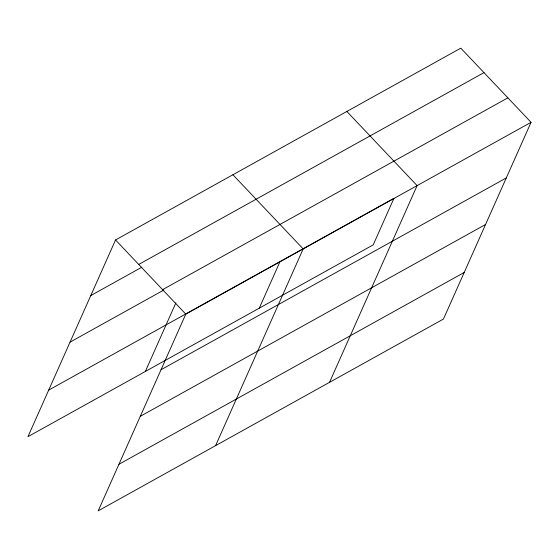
<?xml version="1.0" encoding="UTF-8"?>
<svg xmlns="http://www.w3.org/2000/svg" width="559" height="559" viewBox="0 0 559 559"><rect width="100%" height="100%" fill="white"/><g stroke="black" fill="none" stroke-linecap="round" stroke-linejoin="round"><path stroke-width="0.84" d="M531.05 122.316L185.784 314.137L98.202 510.849L443.469 319.035L531.05 122.316L460.798 48.151L115.531 239.965L27.95 436.684L373.216 244.863L393.948 198.298L280.01 261.598L259.278 308.163M145.34 371.462L175.875 302.88M215.592 445.635L303.174 248.916L232.921 174.75M329.531 382.335L417.112 185.616L346.859 111.451M138.716 264.442L483.982 72.621M90.775 295.578L141.846 267.202M162.599 289.66L507.865 97.839M70.043 342.143L163.801 290.051M48.682 390.119L279.248 262.024M161.02 369.751L506.293 177.93M140.288 416.315L485.561 224.494M118.927 464.284L464.201 272.471M115.531 239.965L185.784 314.137"/></g></svg>
